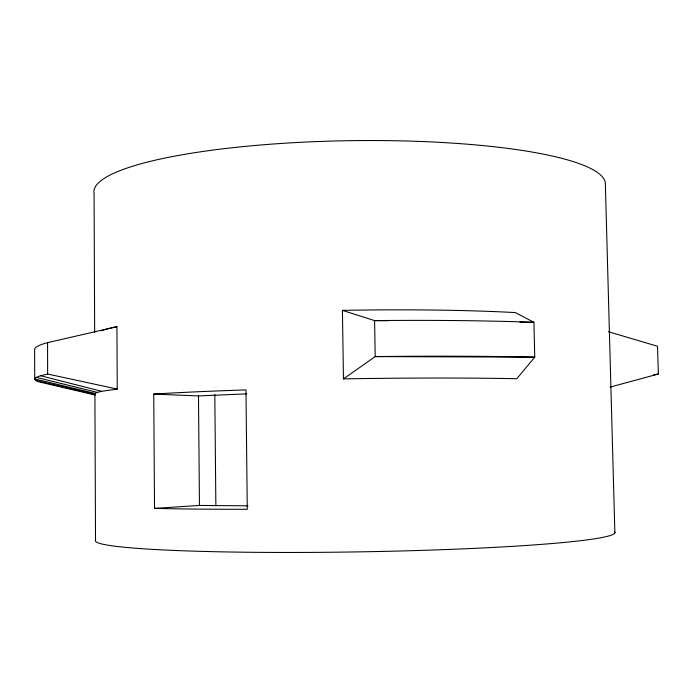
<?xml version="1.0" encoding="UTF-8"?>
<svg xmlns="http://www.w3.org/2000/svg" width="693" height="693" viewBox="0 0 693 693"><rect width="100%" height="100%" fill="white"/><g stroke="black" fill="none" stroke-linecap="round" stroke-linejoin="round"><path stroke-width="1.04" d="M614.345 531.514A259.832 15.324 -0.9 0 1 359.026 551.871A259.832 15.324 -0.9 0 1 95.521 540.098L94.906 394.43L95.062 393.433L97.306 392.394L101.706 391.311L117.247 389.076L116.926 326.68L47.566 342.645A317.515 23.692 -0.9 0 0 34.65 349.315L34.693 378.932L35.681 380.448L39.077 381.878L95.262 395.053M117.247 389.076L47.635 374.029L40.54 375.719L36.27 377.356L34.693 378.932L95.062 393.433M343.468 378.889L375.199 356.592L534.753 357.155L533.922 322.314L515.297 312.578A257.467 21.656 -0.9 0 0 342.42 310.369L343.468 378.889A258.134 11.227 -0.9 0 1 516.822 378.724L534.753 357.155A317.94 17.212 -0.9 0 0 375.199 356.592L374.592 320.599L342.42 310.369M610.031 387.101L658.35 374.038L657.536 346.275L608.489 331.739M153.742 394.083L157.606 393.832A258.22 9.919 -0.9 0 1 239.995 390.107L245.963 389.916L247.271 509.286L241.259 509.294A259.399 8.619 -0.9 0 1 158.402 508.48L154.522 508.376L153.742 394.083L198.493 395.946L246.76 393.849M154.522 508.376L199.454 505.44L247.99 505.838M388.591 320.746L374.592 320.599A317.515 23.692 -0.9 0 1 533.922 322.314L519.923 322.167M35.681 380.448L94.906 394.43M36.27 377.356L97.306 392.394M40.54 375.719L101.706 391.311M614.873 532.865L605.327 182.761A255.804 47.254 -0.9 0 0 341.207 140.844A255.804 47.254 -0.9 0 0 94.075 193.642L94.655 332.389M214.804 394.473L215.861 505.777M198.493 395.946L199.454 505.44M47.566 342.645L47.635 374.029M101.438 330.769A257.467 21.656 -0.9 0 1 116.926 326.68M658.35 374.038A317.94 17.212 -0.9 0 1 653.395 374.974"/></g></svg>
